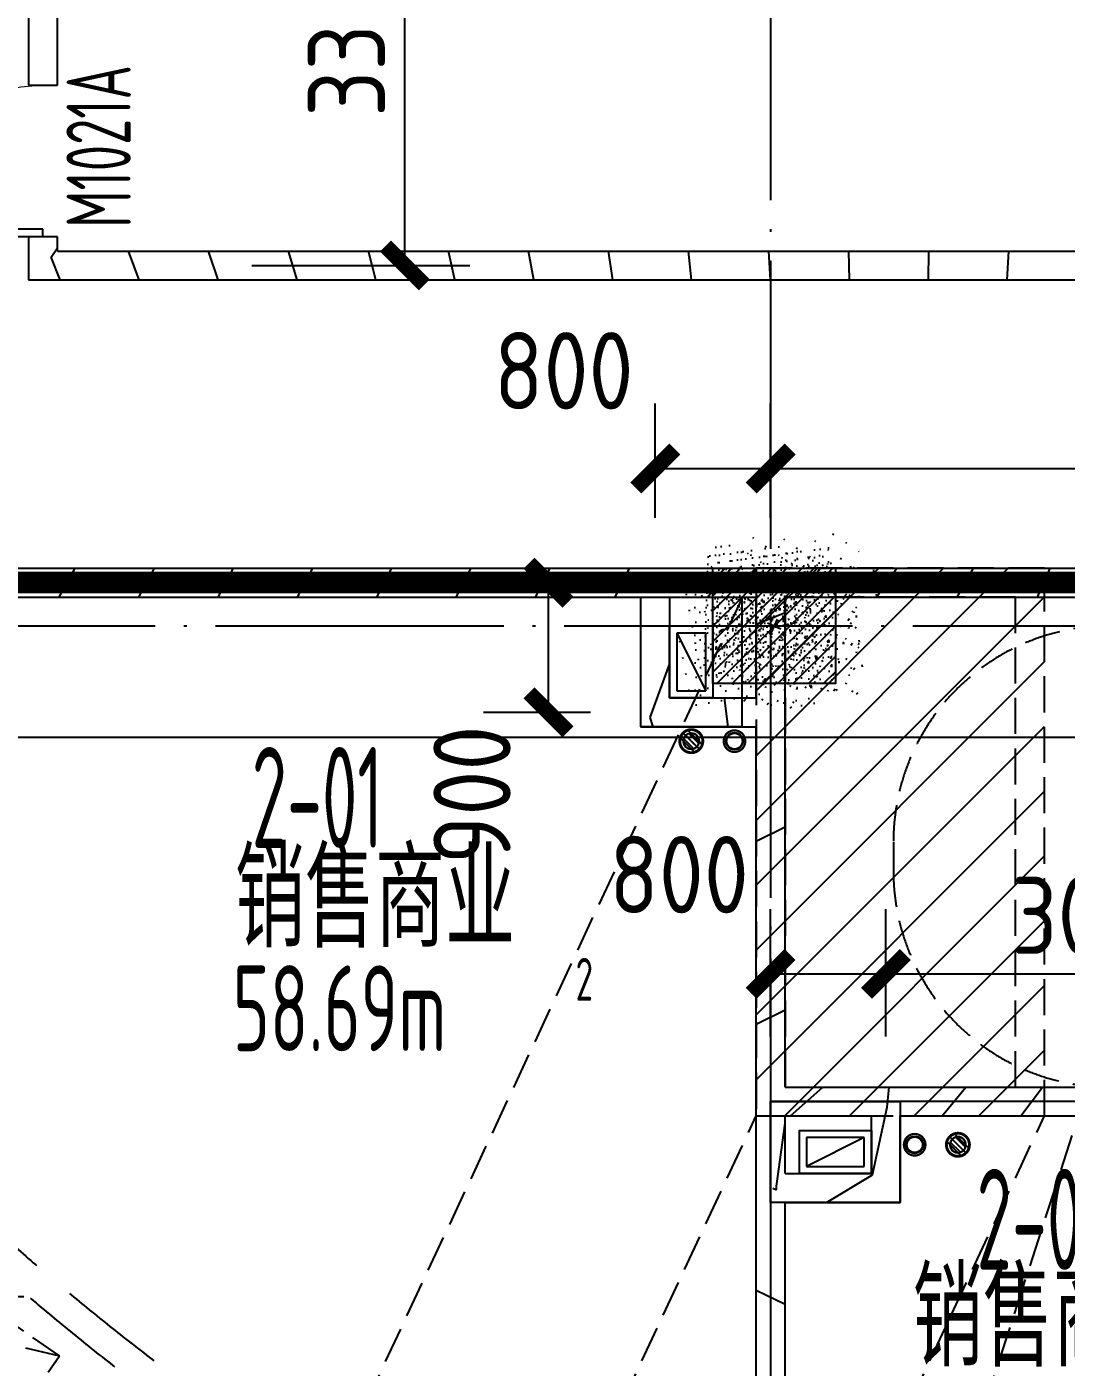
# Model space of a CAD drawing. Header units: inches. Extents: x 0 to 1813292486, y 0 to 3473589894.
# Drawn here: x 600426974 to 600434187, y 3473230675 to 3473239974 of the extents above; entities that cross this region are included whole.
import ezdxf
from ezdxf.enums import TextEntityAlignment as Align
from ezdxf.xclip import XClip

# ---------------------------------------------------------------- set-up
doc = ezdxf.new("R2010")
doc.units = ezdxf.units.IN
doc.header["$LTSCALE"] = 1000
doc.header["$MEASUREMENT"] = 0
doc.header["$XCLIPFRAME"] = 2
for name, pattern in [('AX-MALL-DIM-P02$0$DASH', [0.35, 0.25, -0.1]), ('AX-MALL-GIRD-200$0$DOTE', [2.4200000000000004, 2, -0.2, 0.02, -0.2]), ('AX-MALL-WALL-P02-QT$0$DASH', [0.35, 0.25, -0.1]), ('AX-MALL-WALL-P02-QT$0$DOTE', [2.4200000000000004, 2, -0.2, 0.02, -0.2]), ('PX-MALL-P02-LG$0$CONTINOUS', [0])]:
    doc.linetypes.add(name, pattern=pattern)
for name, color, linetype in [('A-Anno-Note', 241, 'Continuous'), ('AX-MALL-DIM-P02$0$A-Anno-Dims', 3, 'Continuous'), ('AX-MALL-DIM-P02$0$A-Detl-Patt', 8, 'Continuous'), ('AX-MALL-DIM-P02$0$A-Detl-Thin', 131, 'Continuous'), ('AX-MALL-GIRD-200$0$A-Grid', 222, 'AX-MALL-GIRD-200$0$DOTE'), ('AX-MALL-P02-200$0$A-Anno-Note', 241, 'Continuous'), ('AX-MALL-WALL-P02$0$A-Anno-Note', 241, 'Continuous'), ('AX-MALL-WALL-P02-QT$0$_T_S__T_ELEV_A-STRS', 7, 'Continuous'), ('AX-MALL-WALL-P02-QT$0$A-Anno-Dims', 3, 'Continuous'), ('AX-MALL-WALL-P02-QT$0$A-Curt', 151, 'Continuous'), ('AX-MALL-WALL-P02-QT$0$A-Detl-Patt', 8, 'Continuous'), ('AX-MALL-WALL-P02-QT$0$A-Detl-Thin', 131, 'Continuous'), ('AX-MALL-WALL-P02-QT$0$A-Fixt', 81, 'Continuous'), ('AX-MALL-WALL-P02-QT$0$A-Strs', 151, 'Continuous'), ('AX-MALL-WALL-P02-QT$0$A-Wall', 2, 'Continuous'), ('AX-MALL-WALL-P02-QT$0$A-Wall-Patt', 13, 'Continuous'), ('AX-MALL-WALL-P02-QT$0$A-Wind', 4, 'Continuous'), ('AX-MALL-WORD-P02$0$A-Anno-Note', 241, 'Continuous'), ('AX-MALL-WORD-P02$0$A-Spac-Iden', 231, 'Continuous'), ('AX-MALL-WORD-P02$0$A-Wind-Iden', 11, 'Continuous'), ('AX-MALL-ZTKD-P02$0$A-Anno-Note', 241, 'Continuous'), ('MX-MALL-P02-LG$0$M-VT-DUCT-FLG', 40, 'Continuous'), ('MX-MALL-P02-LG$0$M-VT-DUCT-KED', 170, 'Continuous'), ('MX-MALL-P02-LG$0$M-VT-DUCT-SAD', 90, 'Continuous'), ('PX-MALL-P02-LG$0$P-Drain-Fldr', 4, 'Continuous'), ('PX-MALL-P02-LG$0$P-Drain-Fldr-ARCH', 161, 'Continuous'), ('PX-MALL-P02-LG$0$P-Drain-Fldr-W100', 4, 'Continuous'), ('PX-MALL-P02-LG$0$P-Drain-Fldr-W50', 4, 'Continuous'), ('PX-MALL-P02-LG$0$P-Pipe-Risr', 7, 'Continuous'), ('PX-MALL-P02-LG$0$P-Pipe-Risr-Arch', 6, 'Continuous'), ('PX-MALL-P02-LG$0$P-Pipe-Risr-W100', 6, 'Continuous'), ('PX-MALL-P02-LG$0$P-Pipe-Risr-W50', 6, 'Continuous'), ('PX-MALL-P02-LG$0$P-Sewr-Pipe', 123, 'PX-MALL-P02-LG$0$CONTINOUS'), ('SX-MALL-WALL-L-1F~2F$0$S-COLU', 30, 'Continuous'), ('SX-MALL-WALL-L-1F~2F$0$S-PATT-WALL', 83, 'Continuous'), ('SX-MALL-WALL-L-1F~2F$0$单形心', 4, 'Continuous')]:
    doc.layers.add(name, color=color, linetype=linetype)
doc.layers.add('MX-MALL-P02-LG$0$M-AUX-TO-ARCH', color=1, linetype='Continuous', plot=False)
doc.styles.add('AX-MALL-DIM-P02$0$_TCH_DIM_T3', font='gbenor.shx')
doc.styles.add('AX-MALL-WORD-P02$0$_TCH_SPACE', font='gbenor.shx', dxfattribs={"bigfont": 'gbcbig.shx'})
doc.styles.add('AX-MALL-WORD-P02$0$_TCH_WINDOW', font='gbenor.shx', dxfattribs={"bigfont": 'gbcbig.shx'})
doc.styles.add('AX-MALL-WORD-P02$0$STANDARD', font='gbenor.shx', dxfattribs={"bigfont": 'gbcbig.shx'})
doc.styles.add('PX-MALL-P02-LG$0$jzfz', font='gbenor.shx', dxfattribs={"bigfont": 'gbcbig.shx'})
doc.dimstyles.new('AX-MALL-DIM-P02$0$_TCH_ARCH&&180', dxfattribs={"dimtxt": 535.5, "dimasz": 270, "dimexe": 450, "dimexo": 450, "dimgap": 137.25, "dimtad": 1, "dimdec": 0, "dimzin": 0, "dimdsep": 46, "dimtxsty": 'AX-MALL-DIM-P02$0$_TCH_DIM_T3', "dimblk": 'AX-MALL-DIM-P02$0$_ArchTick', "dimcen": 0.09, "dimclrt": 7, "dimazin": 2, "dimtfac": 1, "dimtdec": 0, "dimtix": 1, "dimtmove": 2, "dimatfit": 3, "dimfxl": 500, "dimtolj": 1, "dimtzin": 0, "dimarcsym": 0})
doc.dimstyles.new('AX-MALL-DIM-P02$0$_TCH_ARCH&&200', dxfattribs={"dimtxt": 595, "dimasz": 300, "dimexe": 500, "dimexo": 500, "dimgap": 152.5, "dimtad": 1, "dimdec": 0, "dimzin": 0, "dimdsep": 46, "dimtxsty": 'AX-MALL-DIM-P02$0$_TCH_DIM_T3', "dimblk": 'AX-MALL-DIM-P02$0$_ArchTick', "dimcen": 0.09, "dimclrt": 7, "dimazin": 2, "dimtfac": 1, "dimtdec": 0, "dimtix": 1, "dimtmove": 2, "dimatfit": 3, "dimfxl": 500, "dimtolj": 1, "dimtzin": 0, "dimarcsym": 0})
pattern_1 = [(45, (0, 359.0227), (-353.55353201463, 353.55353201463), [])]

# ---------------------------------------------------------------- blocks, each defined once
blk = doc.blocks.new('AX-MALL-WORD-P02')
at = {"layer": 'AX-MALL-WORD-P02$0$A-Spac-Iden'}
blk.add_lwpolyline([(600249925.7203463, 3473137524.064565, 0.005338660415196332), (600250226.043616, 3473137280.765625, 0.001669357979828472), (600253059.350995, 3473135050.4765), (600255385.7399628, 3473141295.324082), (600251824.8050041, 3473142621.876842)], format="xyb", close=True, dxfattribs=at)
at = {"layer": 'AX-MALL-WORD-P02$0$A-Anno-Note', "style": 'AX-MALL-WORD-P02$0$STANDARD', "width": 0.6}
for s, p in [('2-01', (600249064.2157753, 3473145527.825514)), ('2-02', (600252757.2981956, 3473141028.956323))]:
    blk.add_text(s, height=700, rotation=339.5681613092015, dxfattribs=at).set_placement(p)
at = {"layer": 'AX-MALL-WORD-P02$0$A-Anno-Note', "style": 'AX-MALL-WORD-P02$0$STANDARD'}
for p in [(600248713.8143892, 3473144922.040205), (600252107.0234363, 3473140555.703621)]:
    blk.add_text('销售商业', height=675.177304964539, rotation=339.5681613092015, dxfattribs=at).set_placement(p)
at = {"layer": 'AX-MALL-WORD-P02$0$A-Spac-Iden', "style": 'AX-MALL-WORD-P02$0$_TCH_SPACE', "width": 0.7}
for s, height, p in [('58.69m', 595, (600248448.2638457, 3473144252.389675)), ('2', 297.5, (600250800.7161261, 3473143749.529587))]:
    blk.add_text(s, height=height, rotation=339.5681613091017, dxfattribs=at).set_placement(p)
at = {"layer": 'AX-MALL-WORD-P02$0$A-Wind-Iden', "style": 'AX-MALL-WORD-P02$0$_TCH_WINDOW', "width": 0.7}
blk.add_text('M1021A', height=446.25, rotation=69.56816126929714, dxfattribs=at).set_placement((600249779.3629451, 3473149852.0535))
blk = doc.blocks.new('AX-MALL-GIRD-200')
at = {"layer": 'AX-MALL-GIRD-200$0$A-Grid'}
for p, q in [((600276670.8627876, 3473209317.449277), (600237941.3238384, 3473105353.722196)), ((600226689.7942976, 3473155506.95292), (600584585.7983962, 3473022180.189638))]:
    blk.add_line(p, q, dxfattribs=at)
blk = doc.blocks.new('AX-MALL-WALL-P02-QT$0$JB-AC(O)-Hide')
for p, q in [((-225, 174.9999999999709), (-450, 174.9999999999709)), ((-450, 174.9999999999709), (-450, 37.4999999999709)), ((-450, 174.9999999999709), (-225, 87.4999999999709)), ((150, 174.9999999999709), (-150, 174.9999999999709)), ((450, 174.9999999999709), (225.0000000000582, 174.9999999999709)), ((225.0000000000582, 87.5), (450, 174.9999999999709)), ((450, 37.4999999999709), (450, 174.9999999999709)), ((-150, 58.33333333331393), (0, -2.91038304567337e-11)), ((-150, -58.33333333337214), (0, 0)), ((0, -2.91038304567337e-11), (150, 58.33333333331393)), ((0, 0), (150, -58.33333333337214)), ((-450, -37.5000000000291), (-450, -175.0000000000291)), ((-450, -175.0000000000291), (-225, -87.5000000000291)), ((225.0000000000582, -87.50000000005821), (450, -175.0000000000291)), ((450, -175.0000000000291), (450, -37.5000000000291)), ((-450, -175.0000000000291), (-225, -175.0000000000291)), ((-150, -175.0000000000291), (150, -175.0000000000291)), ((225.0000000000582, -175.0000000000291), (450, -175.0000000000291))]:
    blk.add_line(p, q)
blk = doc.blocks.new('SX-MALL-WALL-L-1F~2F$0$BANWANG_XINGXIN')
at = {"color": 0}
for points in [[(0.7071067811865476, 0.7071067811865475), (-0.7071067811865477, -0.7071067811865475)], [(-0.7071067811865475, 0.7071067811865476), (0.7071067811865474, -0.7071067811865477)]]:
    blk.add_lwpolyline(points, dxfattribs=at)
blk = doc.blocks.new('SX-MALL-WALL-L-1F~2F')
at = {"layer": 'SX-MALL-WALL-L-1F~2F$0$S-PATT-WALL'}
h = blk.add_hatch(dxfattribs=at)
h.set_pattern_fill('钢筋混凝土', color=256, scale=15, pattern_type=2)
h.set_pattern_definition([(24.56816131876918, (600332895.3703448, 3473133870.135345), (-31.18316060756021, 68.21004687377882), []), (29.56816131876925, (600332895.3703448, 3473133870.135345), (97.53445422577846, -46.37920049590846), [11.24999999999975, -123.749999999998]), (334.5681613187692, (600332895.3703448, 3473133870.135345), (19.8843977583576, 112.9961142864107), [8.999999999999755, -98.99999999999804]), (80.01956131876923, (600332903.4982159, 3473133866.270413), (117.4189029535321, 66.61682170576017), [9.5610285, -105.1713168]), (25.75236131876918, (600332905.8431298, 3473133898.247989), (141.3476152674957, -79.15081590010527), [16.87499999999999, -185.6249999999999]), (76.20376131876925, (600332917.6220934, 3473133891.652081), (182.3878362713222, 87.98253900728308), [14.3415432, -157.75695]), (330.7523613187692, (600332905.8431298, 3473133898.247989), (182.3877676118969, 87.98268144025063), [13.5, -148.4999999999999]), (0.5681613187692685, (600332917.2812557, 3473133885.983436), (62.82047321120105, -87.84980446922418), [11.25, -123.75]), (305.5681613187692, (600332917.2812557, 3473133885.983436), (72.17288940056437, 89.18848105901375), [8.999999999999998, -98.99999999999999]), (51.01956131876926, (600332922.5162905, 3473133878.662616), (134.9933625470349, 1.33857134020591), [9.5610285, -105.1713168]), (17.06816131876921, (600332895.3703448, 3473133870.135345), (19.14085714793764, 46.1558949392409), [0.7499999999999999, -97.79999999999998, 0.7499999999999999, -100.5, 0.7499999999999999, -99.37499999999999]), (347.0681613187692, (600332895.3703448, 3473133870.135345), (57.63084699394109, 41.66442757030211), [0.7499999999999999, -57.29999999999999, 0.7499999999999999, -95.54999999999998, 0.7499999999999999, -37.87499999999999]), (307.0681613187692, (600332864.0247462, 3473133881.8125), (73.85474001336533, -31.12342331039777), [0.7499999999999848, -37.49999999999903, 0.7499999999999848, -116.9999999999981, 0.7499999999999848, -155.2499999999961]), (297.0681613187692, (600332849.9684241, 3473133887.048892), (87.2164167648191, -16.46683781742514), [0.7499999999999999, -48.74999999999999, 0.7499999999999999, -77.69999999999997, 0.7499999999999999, -110.25])])
h.paths.add_polyline_path([(600252741.6132224, 3473146228.740119), (600253538.1381475, 3473145932.011212), (600253258.8638834, 3473145182.340698), (600252462.3389586, 3473145479.069605)])
at = {"layer": 'SX-MALL-WALL-L-1F~2F$0$S-COLU'}
blk.add_lwpolyline([(600252741.6132224, 3473146228.740119), (600253538.1381475, 3473145932.011212), (600253258.8638834, 3473145182.340698), (600252462.3389586, 3473145479.069605)], close=True, dxfattribs=at)
at = {"layer": 'SX-MALL-WALL-L-1F~2F$0$单形心', "xscale": 50, "yscale": 50, "zscale": 50}
blk.add_blockref('SX-MALL-WALL-L-1F~2F$0$BANWANG_XINGXIN', (600253000.238553, 3473145705.540409), dxfattribs=at)
blk = doc.blocks.new('SX-MALL-WALL-L-2F~3F')
ref = blk.add_blockref('SX-MALL-WALL-L-1F~2F', (0, 0))
XClip(ref).set_block_clipping_path([(600349769.7341375, 3473074679.418533), (600357001.7302529, 3473071985.287766), (600356499.8725733, 3473070638.124951), (600359302.5086629, 3473069594.060767), (600362345.1765132, 3473077761.653201), (600381551.4312518, 3473070606.759726), (600391553.7259278, 3473066880.611454), (600387749.827644, 3473056669.608357), (600391632.1759799, 3473055223.319679), (600395635.5522461, 3473065969.791956), (600406982.2408491, 3473061742.817497), (600403058.8006672, 3473051210.921831), (600412723.2437257, 3473047610.6332), (600445093.3740637, 3473134503.466942), (600393055.2444371, 3473153889.197227), (600387463.4997383, 3473138878.984498), (600380158.3525343, 3473141600.366193), (600382830.751978, 3473148774.027779), (600388210.8522022, 3473146769.782572), (600390696.2253517, 3473153441.399696), (600277474.697425, 3473195619.741203), (600273446.9822528, 3473184807.934726), (600257129.111771, 3473190886.82031), (600241575.9633431, 3473149136.690594), (600258197.8999482, 3473142944.531458), (600255239.7303221, 3473135003.762026), (600263182.3271956, 3473132044.911624), (600260741.6763649, 3473125493.34496), (600269350.4970673, 3473122286.306632), (600271511.1407766, 3473128086.235537), (600286270.1853781, 3473122588.058336), (600284109.5416689, 3473116788.129431), (600282580.7823727, 3473112684.400902), (600291840.7574171, 3473109234.788475), (600290827.7957876, 3473106515.642598), (600293360.405141, 3473105572.171298), (600294731.2544166, 3473109252.0137), (600323175.4764534, 3473098655.706329), (600321336.3302773, 3473093718.790065), (600344750.773286, 3473084996.222976), (600341987.4689643, 3473077578.540671), (600344583.6790427, 3473076611.376234), (600346015.5062013, 3473080454.904757), (600351201.5612961, 3473078522.947055)])
blk = doc.blocks.new('SX-MALL-WALL-2F~3F')
blk.add_blockref('SX-MALL-WALL-L-2F~3F', (0, 0))
blk = doc.blocks.new('MX-MALL-P02-LG$0$YHJJ-P02')
at = {"layer": 'MX-MALL-P02-LG$0$M-AUX-TO-ARCH', "elevation": 2999.999999999999}
for points in [[(-162409.7091121674, -40099.99998855591), (-161709.7091119289, -40099.99998617172), (-161709.7091116905, -40999.99998807907), (-162409.7091114521, -40999.99998855591)], [(-162209.7091108561, -40299.9999871254), (-161909.7091127634, -40299.99998760223), (-161909.7091118097, -40799.99998950958), (-162209.7091106176, -40799.99998664856)]]:
    blk.add_lwpolyline(points, close=True, dxfattribs=at)
at = {"layer": 'MX-MALL-P02-LG$0$M-AUX-TO-ARCH'}
for points in [[(-160609.7095406055, -43599.99945211411), (-160609.7095428705, -44299.99945545197), (-161509.7095422745, -44299.99945497513), (-161509.7095419168, -43599.99945449829)], [(-160809.1236095428, -43799.99945497513), (-160809.1236103773, -44099.99945449829), (-161309.1236106157, -44099.99945449829), (-161309.1236099005, -43799.99945688248)]]:
    blk.add_lwpolyline(points, close=True, dxfattribs=at)
at = {"layer": 'MX-MALL-P02-LG$0$M-VT-DUCT-FLG'}
for p, q in [((-162159.7091119678, -40349.99998714481), (-161959.7091118901, -40749.99998710599)), ((-160859.123610738, -43849.99945544587), (-161259.1236107319, -44049.99945545806))]:
    blk.add_line(p, q, dxfattribs=at)
at = {"layer": 'MX-MALL-P02-LG$0$M-VT-DUCT-KED'}
for p, q in [((-162159.7091119678, -40349.99998714481), (-162159.7091118901, -40749.99998714481)), ((-161959.7091119678, -40349.99998710599), (-162159.7091119678, -40349.99998714481)), ((-161959.7091118901, -40749.99998710599), (-161959.7091119678, -40349.99998710599)), ((-162159.7091118901, -40749.99998714481), (-161959.7091118901, -40749.99998710599)), ((-160859.123610738, -43849.99945544587), (-161259.123610738, -43849.99945545806)), ((-161259.123610738, -43849.99945545806), (-161259.1236107319, -44049.99945545806)), ((-160859.1236107319, -44049.99945544587), (-160859.123610738, -43849.99945544587)), ((-161259.1236107319, -44049.99945545806), (-160859.1236107319, -44049.99945544587))]:
    blk.add_line(p, q, dxfattribs=at)
blk = doc.blocks.new('MX-MALL-P02-LG')
at = {"layer": 'MX-MALL-P02-LG$0$M-VT-DUCT-SAD', "rotation": 339.5681613187875}
blk.add_blockref('MX-MALL-P02-LG$0$YHJJ-P02', (600418393.5374048, 3473127097.242905), dxfattribs=at)
blk = doc.blocks.new('AX-MALL-WALL-P02-QT$0$$DorLib2D$00000001')
for p, q in [((0.45, 0.9750000000000001), (0.5000000000000002, 0.9750000000000001)), ((0.45, 0), (0.45, 0.9750000000000001)), ((0.5, 0), (0.5, 0.9750000000000001)), ((0.5, 0), (0.45, 0))]:
    blk.add_line(p, q)
at = {"lineweight": 13}
blk.add_arc((0.475, 0), 0.975, 91.4692835813538, 180, dxfattribs=at)
blk = doc.blocks.new('AX-MALL-WALL-P02-QT')
at = {"layer": 'AX-MALL-WALL-P02-QT$0$A-Detl-Patt', "linetype": 'AX-MALL-WALL-P02-QT$0$DASH'}
h = blk.add_hatch(dxfattribs=at)
h.set_pattern_fill('ANSI31', color=5, scale=199.9999999999999, angle=-3.81666561775622e-14)
h.set_pattern_definition([(24.56816130921802, (600185298.4270635, 3473279938.045598), (-132.0087131905358, 288.7558651210028), [])])
h.paths.add_polyline_path([(600251696.1943456, 3473142563.074542), (600253570.370636, 3473141864.888879), (600254896.923396, 3473145425.823836), (600253022.7471056, 3473146124.009498)])
at = {"layer": 'AX-MALL-WALL-P02-QT$0$A-Wall-Patt'}
h = blk.add_hatch(dxfattribs=at)
h.set_pattern_fill('普通砖', color=256, scale=200, style=0)
h.set_pattern_definition(pattern_1)
h.paths.add_polyline_path([(600250193.0004576, 3473152994.061468), (600249459.9055113, 3473151026.176361), (600249647.3231406, 3473150956.357795), (600250345.5088037, 3473152830.534087), (600250317.9455438, 3473152947.515757)])
h = blk.add_hatch(dxfattribs=at)
h.set_pattern_fill('普通砖', color=256, scale=200, style=0)
h.set_pattern_definition(pattern_1)
h.paths.add_polyline_path([(600249245.8663839, 3473149878.706426), (600249280.7756671, 3473149972.41524), (600249093.3580378, 3473150042.233807), (600248988.6301883, 3473149761.107363)])
h = blk.add_hatch(dxfattribs=at)
h.set_pattern_fill('普通砖', color=256, scale=200, style=0)
h.set_pattern_definition(pattern_1)
h.paths.add_polyline_path([(600249245.8663839, 3473149878.706426), (600248988.6301883, 3473149761.107363), (600267121.2858288, 3473143006.161069), (600267167.8315398, 3473143131.106155), (600267097.3955805, 3473143228.487982)])
h = blk.add_hatch(dxfattribs=at)
h.set_pattern_fill('普通砖', color=256, scale=200, style=0)
h.set_pattern_definition(pattern_1)
h.paths.add_polyline_path([(600243665.2624885, 3473149609.947094), (600243479.6462018, 3473149465.667514), (600252203.250584, 3473146215.868905), (600252320.2322541, 3473146243.432165), (600252366.7779652, 3473146368.377251)])
h = blk.add_hatch(dxfattribs=at)
h.set_pattern_fill('普通砖', color=256, scale=200, style=0)
h.set_pattern_definition(pattern_1)
h.paths.add_polyline_path([(600252320.2322541, 3473146243.432165), (600252390.6682135, 3473146146.050338), (600252952.9211015, 3473145936.594639), (600253069.9027716, 3473145964.157899), (600253116.4484824, 3473146089.102985), (600252366.7779652, 3473146368.377251)])
h = blk.add_hatch(dxfattribs=at)
h.set_pattern_fill('普通砖', color=256, scale=200, style=0)
h.set_pattern_definition(pattern_1)
h.paths.add_polyline_path([(600251889.0670356, 3473145372.489573), (600252146.3032314, 3473145490.088635), (600252390.6682135, 3473146146.050338), (600252320.2322541, 3473146243.432165), (600252203.250584, 3473146215.868905)])
h = blk.add_hatch(dxfattribs=at)
h.set_pattern_fill('普通砖', color=256, scale=200, style=0)
h.set_pattern_definition(pattern_1)
h.paths.add_polyline_path([(600253069.9027716, 3473145964.157899), (600253140.3387309, 3473145866.776073), (600259840.5189801, 3473143370.762326), (600259957.5006502, 3473143398.325586), (600260004.046361, 3473143523.270672), (600253116.4484824, 3473146089.102985)])
h = blk.add_hatch(dxfattribs=at)
h.set_pattern_fill('普通砖', color=256, scale=200, style=0)
h.set_pattern_definition(pattern_1)
h.paths.add_polyline_path([(600252736.1193794, 3473145163.651267), (600252861.0644656, 3473145117.105556), (600253140.3387309, 3473145866.776073), (600253069.9027716, 3473145964.157899), (600252952.9211015, 3473145936.594639), (600252708.5561193, 3473145280.632936)])
h = blk.add_hatch(dxfattribs=at)
h.set_pattern_fill('普通砖', color=256, scale=200, style=0)
h.set_pattern_definition(pattern_1)
h.paths.add_polyline_path([(600252146.3032314, 3473145490.088635), (600251889.0670356, 3473145372.489573), (600252638.7375531, 3473145093.215307), (600252736.1193794, 3473145163.651267), (600252708.5561193, 3473145280.632936)])
h = blk.add_hatch(dxfattribs=at)
h.set_pattern_fill('普通砖', color=256, scale=200, style=0)
h.set_pattern_definition(pattern_1)
h.paths.add_polyline_path([(600251856.0412766, 3473142610.240414), (600251953.4231029, 3473142680.676373), (600252861.0644655, 3473145117.105556), (600252736.1193794, 3473145163.651267), (600252638.7375531, 3473145093.215307), (600251731.0961905, 3473142656.786125)])
h = blk.add_hatch(dxfattribs=at)
h.set_pattern_fill('普通砖', color=256, scale=200, style=0)
h.set_pattern_definition(pattern_1)
h.paths.add_polyline_path([(600251646.5855776, 3473142047.987526), (600251743.967404, 3473142118.423485), (600251883.6045367, 3473142493.258744), (600251856.0412766, 3473142610.240414), (600251731.0961903, 3473142656.786125), (600251521.6404914, 3473142094.533237)])
h = blk.add_hatch(dxfattribs=at)
h.set_pattern_fill('普通砖', color=256, scale=200, style=0)
h.set_pattern_definition(pattern_1)
h.paths.add_polyline_path([(600251856.0412766, 3473142610.240414), (600251883.6045367, 3473142493.258744), (600252445.8574246, 3473142283.803045), (600252562.8390948, 3473142311.366305), (600252609.3848057, 3473142436.311391), (600251953.4231029, 3473142680.676373)])
h = blk.add_hatch(dxfattribs=at)
h.set_pattern_fill('普通砖', color=256, scale=200, style=0)
h.set_pattern_definition(pattern_1)
h.paths.add_polyline_path([(600252562.8390948, 3473142311.366305), (600252633.2750541, 3473142213.984479), (600255257.1218654, 3473141236.52455), (600255374.1035355, 3473141264.087811), (600255420.6492463, 3473141389.032897), (600252609.3848057, 3473142436.311391)])
h = blk.add_hatch(dxfattribs=at)
h.set_pattern_fill('普通砖', color=256, scale=200, style=0)
h.set_pattern_definition(pattern_1)
h.paths.add_polyline_path([(600252306.220292, 3473141908.967786), (600252423.8193551, 3473141651.731591), (600252633.2750541, 3473142213.984479), (600252562.8390948, 3473142311.366305), (600252445.8574246, 3473142283.803045)])
h = blk.add_hatch(dxfattribs=at)
h.set_pattern_fill('普通砖', color=256, scale=200, style=0)
h.set_pattern_definition(pattern_1)
h.paths.add_polyline_path([(600249966.1337013, 3473137664.111537), (600250081.2188549, 3473137655.020588), (600251674.1488376, 3473141931.005856), (600251646.5855776, 3473142047.987526), (600251521.6404915, 3473142094.533237), (600249918.4087718, 3473137790.894477)])
h = blk.add_hatch(dxfattribs=at)
h.set_pattern_fill('普通砖', color=256, scale=200, style=0)
h.set_pattern_definition(pattern_1)
h.paths.add_polyline_path([(600251646.5855776, 3473142047.987526), (600251674.1488376, 3473141931.005856), (600252423.8193551, 3473141651.731591), (600252306.220292, 3473141908.967786), (600251743.967404, 3473142118.423485)])
at = {"layer": 'AX-MALL-WALL-P02-QT$0$_T_S__T_ELEV_A-STRS', "linetype": 'AX-MALL-WALL-P02-QT$0$DOTE', "const_width": 150}
blk.add_lwpolyline([(600234247.8536268, 3473153011.494684), (600262405.5662599, 3473142521.920496)], dxfattribs=at)
at = {"layer": 'AX-MALL-WALL-P02-QT$0$A-Anno-Dims', "color": 5}
blk.add_lwpolyline([(600257149.343696, 3473143359.525392, 0, 0, 0), (600254169.4033891, 3473144469.640597, 0, 0, 0), (600253575.9455752, 3473142876.590747, 0, 0, 0), (600256293.501201, 3473141864.221536, 0, 120, 0), (600255871.811535, 3473142021.31331, 0, 0, 0)], format="xyseb", dxfattribs=at)
at = {"layer": 'AX-MALL-WALL-P02-QT$0$A-Curt'}
for centre, radius, start, end in [((600261468.8148897, 3473151465.620018), 18100.00000279017, 186.3438286460459, 214.6004474731105), ((600261468.8148894, 3473151465.620018), 18033.33333603127, 186.450761297105, 214.5910763186526), ((600261468.8148885, 3473151465.620018), 17966.66666845726, 186.5585899171758, 214.5816355565228), ((600261468.8148884, 3473151465.620018), 17900.00000160057, 186.6673263396428, 214.5721243958543)]:
    blk.add_arc(centre, radius, start, end, dxfattribs=at)
at = {"layer": 'AX-MALL-WALL-P02-QT$0$A-Detl-Patt', "linetype": 'AX-MALL-WALL-P02-QT$0$DASH'}
for p, q in [((600238710.1116921, 3473132046.062653), (600253022.7471056, 3473146124.009498)), ((600237383.558932, 3473128485.127697), (600251696.1943455, 3473142563.074542)), ((600239257.7352226, 3473127786.942034), (600253570.3706361, 3473141864.88888))]:
    blk.add_line(p, q, dxfattribs=at)
at = {"layer": 'AX-MALL-WALL-P02-QT$0$A-Detl-Patt', "color": 5, "linetype": 'AX-MALL-WALL-P02-QT$0$DASH'}
for p, q in [((600253140.3461666, 3473145866.773303), (600251953.4305393, 3473142680.673604)), ((600254639.6872015, 3473145308.224772), (600253140.3461666, 3473145866.773303)), ((600253452.7715741, 3473142122.125074), (600254639.6872015, 3473145308.224772)), ((600251953.4305393, 3473142680.673604), (600253452.7715741, 3473142122.125074))]:
    blk.add_line(p, q, dxfattribs=at)
for points in [[(600251696.1943456, 3473142563.074542), (600253570.370636, 3473141864.888879), (600254896.923396, 3473145425.823836), (600253022.7471056, 3473146124.009498)], [(600251953.4305413, 3473142680.673604), (600253452.771573, 3473142122.125075), (600254639.6872003, 3473145308.224773), (600253140.3461686, 3473145866.773303)]]:
    blk.add_lwpolyline(points, close=True, dxfattribs=at)
at = {"layer": 'AX-MALL-WALL-P02-QT$0$A-Detl-Thin', "linetype": 'AX-MALL-WALL-P02-QT$0$DASH', "ltscale": 3}
for points in [[(600250216.0466578, 3473138589.859577, -0.1799309696671188), (600244537.2139215, 3473149071.692554, -0.177116122327401)], [(600250290.7566752, 3473138790.407422, -0.1771161223271004), (600244750.8062439, 3473148992.123115)]]:
    blk.add_lwpolyline(points, format="xyb", dxfattribs=at)
at = {"layer": 'AX-MALL-WALL-P02-QT$0$A-Strs', "color": 5, "linetype": 'AX-MALL-WALL-P02-QT$0$DASH'}
blk.add_lwpolyline([(600255180.9450717, 3473144893.163241, 0.4142243839893411), (600253251.6219144, 3473144011.189077), (600253181.8034936, 3473143823.771837, 0.4142243552546902), (600254063.8482687, 3473141894.481075)], format="xyb", dxfattribs=at)
at = {"layer": 'AX-MALL-WALL-P02-QT$0$A-Wall'}
for p, q in [((600250193.0004576, 3473152994.061468), (600249459.9055113, 3473151026.176361)), ((600249647.3231406, 3473150956.357795), (600250345.5088037, 3473152830.534087)), ((600249459.9055113, 3473151026.176361), (600249647.3231406, 3473150956.357795)), ((600249093.3580378, 3473150042.233807), (600248988.6301883, 3473149761.107363)), ((600249280.7756671, 3473149972.41524), (600249093.3580378, 3473150042.233807)), ((600249245.8663839, 3473149878.706426), (600249280.7756671, 3473149972.41524)), ((600249245.8663839, 3473149878.706426), (600267097.3955805, 3473143228.487982)), ((600248988.6301883, 3473149761.107363), (600267121.2858288, 3473143006.161069)), ((600243665.2624885, 3473149609.947094), (600252366.7779652, 3473146368.377251)), ((600243479.6462018, 3473149465.667514), (600252203.250584, 3473146215.868905)), ((600252366.7779652, 3473146368.377251), (600253116.4484824, 3473146089.102985)), ((600251889.0670356, 3473145372.489573), (600252203.250584, 3473146215.868905)), ((600252146.3032314, 3473145490.088635), (600252390.6682135, 3473146146.050338)), ((600252390.6682135, 3473146146.050338), (600252952.9211015, 3473145936.594639)), ((600253116.4484824, 3473146089.102985), (600260004.046361, 3473143523.270672)), ((600252708.5561193, 3473145280.632936), (600252952.9211015, 3473145936.594639)), ((600252861.0644656, 3473145117.105556), (600253140.3387309, 3473145866.776073)), ((600253140.3387309, 3473145866.776073), (600259840.5189801, 3473143370.762326)), ((600252146.3032314, 3473145490.088635), (600252708.5561193, 3473145280.632936)), ((600251889.0670356, 3473145372.489573), (600252638.7375531, 3473145093.215307)), ((600251731.0961905, 3473142656.786125), (600252638.7375531, 3473145093.215307)), ((600251953.4231029, 3473142680.676373), (600252861.0644655, 3473145117.105556)), ((600251521.6404914, 3473142094.533237), (600251731.0961903, 3473142656.786125)), ((600251953.4231029, 3473142680.676373), (600252609.3848057, 3473142436.311391)), ((600251743.967404, 3473142118.423485), (600251883.6045367, 3473142493.258744)), ((600251883.6045367, 3473142493.258744), (600252445.8574246, 3473142283.803045)), ((600252609.3848057, 3473142436.311391), (600255420.6492463, 3473141389.032897)), ((600252306.220292, 3473141908.967786), (600252445.8574246, 3473142283.803045)), ((600252423.8193551, 3473141651.731591), (600252633.2750541, 3473142213.984479)), ((600252633.2750541, 3473142213.984479), (600255257.1218654, 3473141236.52455)), ((600249918.4087718, 3473137790.894477), (600251521.6404915, 3473142094.533237)), ((600251743.967404, 3473142118.423485), (600252306.220292, 3473141908.967786)), ((600250081.2188549, 3473137655.020588), (600251674.1488376, 3473141931.005856)), ((600251674.1488376, 3473141931.005856), (600252423.8193551, 3473141651.731591))]:
    blk.add_line(p, q, dxfattribs=at)
at = {"layer": 'AX-MALL-WALL-P02-QT$0$A-Detl-Thin'}
for name in ['MX-MALL-P02-LG', 'SX-MALL-WALL-2F~3F']:
    blk.add_blockref(name, (0, 0), dxfattribs=at)
at = {"layer": 'AX-MALL-WALL-P02-QT$0$A-Fixt', "rotation": 304.8108314266096}
blk.add_blockref('AX-MALL-WALL-P02-QT$0$JB-AC(O)-Hide', (600246182.4052361, 3473142960.452716), dxfattribs=at)
at = {"layer": 'AX-MALL-WALL-P02-QT$0$A-Wind'}
blk.add_blockref('AX-MALL-GIRD-200', (0, 0), dxfattribs=at)
at = {"layer": 'AX-MALL-WALL-P02-QT$0$A-Wind', "xscale": -1050, "yscale": 1050, "zscale": 200, "rotation": 69.56816130362908}
blk.add_blockref('AX-MALL-WALL-P02-QT$0$$DorLib2D$00000001', (600249370.3405893, 3473150499.295801), dxfattribs=at)
blk = doc.blocks.new('AX-MALL-WALL-P02')
at = {"layer": 'AX-MALL-WALL-P02$0$A-Anno-Note'}
blk.add_blockref('AX-MALL-WORD-P02', (0, 0), dxfattribs=at)
blk.add_blockref('AX-MALL-WALL-P02-QT', (0, 0), dxfattribs=at)
blk = doc.blocks.new('PX-MALL-P02-LG$0$A$C5A9C1854')
at = {"layer": 'PX-MALL-P02-LG$0$P-Drain-Fldr-W50', "ltscale": 0.7}
for p, q in [((16.81565596797736, -52.36634142627008), (-52.36634142621187, 16.81565596791916)), ((38.89087296527578, -38.89087296521757), (-38.89087296527578, 38.89087296521757)), ((52.36634142632829, -16.81565596791916), (-16.81565596786095, 52.36634142627008))]:
    blk.add_line(p, q, dxfattribs=at)
at = {"layer": 'PX-MALL-P02-LG$0$P-Drain-Fldr-W50', "ltscale": 0.7, "const_width": 13.75}
blk.add_lwpolyline([(-54.99999999994179, 0, 1), (55.00000000005821, 0, 1)], format="xyb", close=True, dxfattribs=at)
blk = doc.blocks.new('PX-MALL-P02-LG$0$A$C7D2520B3')
at = {"layer": 'PX-MALL-P02-LG$0$P-Drain-Fldr', "ltscale": 0.7}
for p, q in [((25.22348395196605, -78.54951213940512), (-78.54951213931781, 25.22348395187873)), ((58.33630944791366, -58.33630944788456), (-58.33630944791366, 58.33630944788456)), ((78.54951213949244, -25.22348395187873), (-25.22348395179142, 78.54951213940512))]:
    blk.add_line(p, q, dxfattribs=at)
at = {"layer": 'PX-MALL-P02-LG$0$P-Drain-Fldr', "ltscale": 0.7, "const_width": 20}
blk.add_lwpolyline([(5.820766091346741e-11, -80, 1), (5.820766091346741e-11, 80, 1)], format="xyb", close=True, dxfattribs=at)
blk = doc.blocks.new('PX-MALL-P02-LG$0$A$C2257314B')
at = {"layer": 'PX-MALL-P02-LG$0$P-Drain-Fldr-ARCH', "ltscale": 0.7}
for p, q in [((16.81565596797736, -52.36634142627008), (-52.36634142621187, 16.81565596791916)), ((38.89087296527578, -38.89087296521757), (-38.89087296527578, 38.89087296521757)), ((52.36634142632829, -16.81565596791916), (-16.81565596786095, 52.36634142627008))]:
    blk.add_line(p, q, dxfattribs=at)
for start, end in [(0, 180), (180, 0)]:
    blk.add_arc((5.820766091346741e-11, -1.77635683940025e-15), 55, start, end, dxfattribs=at)
blk = doc.blocks.new('PX-MALL-P02-LG$0$P-Drain-Fldr')
blk.add_blockref('PX-MALL-P02-LG$0$A$C2257314B', (0, 0))
at = {"layer": 'PX-MALL-P02-LG$0$P-Drain-Fldr-W100'}
blk.add_blockref('PX-MALL-P02-LG$0$A$C7D2520B3', (0, 0), dxfattribs=at)
at = {"layer": 'PX-MALL-P02-LG$0$P-Drain-Fldr-W50'}
blk.add_blockref('PX-MALL-P02-LG$0$A$C5A9C1854', (0, 0), dxfattribs=at)
blk = doc.blocks.new('PX-MALL-P02-LG$0$P-Risr')
at = {"layer": 'PX-MALL-P02-LG$0$P-Pipe-Risr-W50'}
h = blk.add_hatch(color=0, dxfattribs=at)
edge = h.paths.add_edge_path()
edge.add_ellipse((0, 0), major_axis=(47.05795628796547, 47.05795628796547), ratio=0.9999999999999695, start_angle=225.0000000000009, end_angle=405.0000000000009, ccw=False)
edge.add_ellipse((0, 0), major_axis=(47.05795628796764, 47.05795628796764), ratio=0.9999999999998785, start_angle=133.9675974886221, end_angle=225.0000000000035, ccw=False)
edge.add_line((-66.53919663240958, 1.199087783927098), (-54.4367953546693, 1.199087783927098))
edge.add_ellipse((0, 0), major_axis=(-38.50196423560672, 38.50196423560672), ratio=0.9999999999999859, start_angle=43.73814098242129, end_angle=134.9999999999996)
edge.add_ellipse((0, 0), major_axis=(38.50196423561096, 38.50196423561096), ratio=0.9999999999998216, start_angle=225.0000000000051, end_angle=405.0000000000051)
edge.add_ellipse((0, 0), major_axis=(38.50196423560679, 38.50196423560679), ratio=0.9999999999999831, start_angle=45.00000000000048, end_angle=133.7381409824204)
edge.add_line((-54.43679535467527, 1.199087783927098), (-66.53919663241555, 1.199087783927098))
edge.add_ellipse((0, 0), major_axis=(-47.05795628796762, 47.05795628796762), ratio=0.9999999999998742, start_angle=-45.00000000000358, end_angle=43.967597488629224, ccw=False)
at = {"layer": 'PX-MALL-P02-LG$0$P-Pipe-Risr-Arch', "ltscale": 0.7}
blk.add_circle((0, 0), 59.29000000000001, dxfattribs=at)
at = {"layer": 'PX-MALL-P02-LG$0$P-Pipe-Risr-W100', "color": 0, "const_width": 15}
blk.add_lwpolyline([(-75, 0, 1), (75, 0, 1)], format="xyb", close=True, dxfattribs=at)
at = {"layer": 'PX-MALL-P02-LG$0$P-Pipe-Risr-W50'}
blk.add_circle((0, 0), 54.45000000000001, dxfattribs=at)
at = {"layer": 'PX-MALL-P02-LG$0$P-Pipe-Risr', "style": 'PX-MALL-P02-LG$0$jzfz', "width": 0.6, "flags": 1}
for tag, p in [('SYS-MARK', (0.3310501334344735, -45.65933377496549)), ('RANGE', (0.3337570973526454, -45.67887874227017))]:
    blk.add_attdef(tag, text='', height=0.015625, dxfattribs=at).set_placement(p, align=Align.MIDDLE)
blk = doc.blocks.new('PX-MALL-P02-LG')
at = {"layer": 'PX-MALL-P02-LG$0$P-Drain-Fldr', "rotation": 339.5681613098035}
for p in [(600252181.5894746, 3473145156.802834), (600252938.2917327, 3473141886.929684)]:
    blk.add_blockref('PX-MALL-P02-LG$0$P-Drain-Fldr', p, dxfattribs=at)
at = {"layer": 'PX-MALL-P02-LG$0$P-Sewr-Pipe', "ltscale": 0.7, "rotation": 249.5681613098035}
for p in [(600252462.7159184, 3473145052.074984), (600252657.1653017, 3473141991.657567)]:
    blk.add_blockref('PX-MALL-P02-LG$0$P-Risr', p, dxfattribs=at)
blk = doc.blocks.new('AX-MALL-ZTKD-P02')
at = {"layer": 'AX-MALL-ZTKD-P02$0$A-Anno-Note'}
blk.add_blockref('AX-MALL-GIRD-200', (0, 0), dxfattribs=at)
blk = doc.blocks.new('AX-MALL-DIM-P02$0$_ArchTick')
at = {"color": 0, "linetype": 'ByBlock', "const_width": 0.4}
blk.add_lwpolyline([(-0.5, -0.5), (0.5, 0.5)], dxfattribs=at)
blk = doc.blocks.new('*D500')
at = {"layer": 'AX-MALL-DIM-P02$0$A-Anno-Dims', "color": 0, "lineweight": -2, "transparency": 16777216}
for p, q in [((600251645.4932637, 3473152452.965278), (600253062.4265585, 3473151925.116048)), ((600251471.2759068, 3473148942.962533), (600252640.7368925, 3473152082.207822)), ((600250476.0322781, 3473149313.719988), (600251892.9655728, 3473148785.870759))]:
    blk.add_line(p, q, dxfattribs=at)
at = {"layer": 'AX-MALL-DIM-P02$0$A-Anno-Dims', "color": 0, "lineweight": -2, "transparency": 16777216, "xscale": 270, "yscale": 270, "zscale": 270}
for p, rotation in [((600252640.7368925, 3473152082.207822), 69.56816130081984), ((600251471.2759068, 3473148942.962533), 249.5681613008198)]:
    blk.add_blockref('AX-MALL-DIM-P02$0$_ArchTick', p, dxfattribs=dict(at, rotation=rotation))
at = {"layer": 'AX-MALL-DIM-P02$0$A-Anno-Dims', "color": 7, "transparency": 16777216, "insert": (600251676.4857, 3473150653.967774), "char_height": 535.5, "attachment_point": 5, "rotation": 69.56816130081982, "style": 'AX-MALL-DIM-P02$0$_TCH_DIM_T3'}
blk.add_mtext('\\A1;3350', dxfattribs=at)
blk = doc.blocks.new('*D535')
at = {"layer": 'AX-MALL-DIM-P02$0$A-Anno-Dims', "color": 0, "lineweight": -2, "transparency": 16777216}
for p, q in [((600252488.9604537, 3473146696.358099), (600252765.4023514, 3473147438.425544)), ((600253238.630972, 3473146417.083834), (600253515.0728694, 3473147159.151279)), ((600252608.3105772, 3473147016.735878), (600253357.9810952, 3473146737.461613))]:
    blk.add_line(p, q, dxfattribs=at)
at = {"layer": 'AX-MALL-DIM-P02$0$A-Anno-Dims', "color": 0, "lineweight": -2, "transparency": 16777216, "xscale": 270, "yscale": 270, "zscale": 270}
for p, rotation in [((600252608.3105772, 3473147016.735878), 159.5681613285804), ((600253357.9810952, 3473146737.461613), 339.5681613285804)]:
    blk.add_blockref('AX-MALL-DIM-P02$0$_ArchTick', p, dxfattribs=dict(at, rotation=rotation))
at = {"layer": 'AX-MALL-DIM-P02$0$A-Anno-Dims', "color": 7, "transparency": 16777216, "insert": (600252249.4715968, 3473147873.918318), "char_height": 535.5, "attachment_point": 5, "rotation": 339.5681613285804, "style": 'AX-MALL-DIM-P02$0$_TCH_DIM_T3'}
blk.add_mtext('\\A1;800', dxfattribs=at)
blk = doc.blocks.new('*D536')
at = {"layer": 'AX-MALL-DIM-P02$0$A-Anno-Dims', "color": 0, "lineweight": -2, "transparency": 16777216}
for p, q in [((600253238.6309721, 3473146417.083834), (600253515.0728695, 3473147159.151278)), ((600253357.9810953, 3473146737.461613), (600260245.5789745, 3473144171.629303)), ((600260126.2288511, 3473143851.251524), (600260402.6707487, 3473144593.318969))]:
    blk.add_line(p, q, dxfattribs=at)
at = {"layer": 'AX-MALL-DIM-P02$0$A-Anno-Dims', "color": 0, "lineweight": -2, "transparency": 16777216, "xscale": 270, "yscale": 270, "zscale": 270}
for p, rotation in [((600253357.9810953, 3473146737.461613), 159.5681613335659), ((600260245.5789745, 3473144171.629303), 339.5681613335659)]:
    blk.add_blockref('AX-MALL-DIM-P02$0$_ArchTick', p, dxfattribs=dict(at, rotation=rotation))
at = {"layer": 'AX-MALL-DIM-P02$0$A-Anno-Dims', "color": 7, "transparency": 16777216, "insert": (600256943.1626316, 3473145834.066157), "char_height": 535.5, "attachment_point": 5, "rotation": 339.5681613335659, "style": 'AX-MALL-DIM-P02$0$_TCH_DIM_T3'}
blk.add_mtext('\\A1;7350', dxfattribs=at)
blk = doc.blocks.new('*D543')
at = {"layer": 'AX-MALL-DIM-P02$0$A-Anno-Dims', "color": 0, "lineweight": -2, "transparency": 16777216}
for p, q in [((600251981.8964959, 3473143043.566613), (600252291.060989, 3473143873.474738)), ((600252731.5672007, 3473142764.292852), (600253040.7316937, 3473143594.200976)), ((600252133.9694983, 3473143451.784966), (600252883.640203, 3473143172.511205))]:
    blk.add_line(p, q, dxfattribs=at)
at = {"layer": 'AX-MALL-DIM-P02$0$A-Anno-Dims', "color": 0, "lineweight": -2, "transparency": 16777216, "xscale": 270, "yscale": 270, "zscale": 270}
for p, rotation in [((600252133.9694983, 3473143451.784966), 159.5681998225708), ((600252883.640203, 3473143172.511205), 339.5681998225708)]:
    blk.add_blockref('AX-MALL-DIM-P02$0$_ArchTick', p, dxfattribs=dict(at, rotation=rotation))
at = {"layer": 'AX-MALL-DIM-P02$0$A-Anno-Dims', "color": 7, "transparency": 16777216, "insert": (600251778.7658414, 3473144318.72722), "char_height": 535.5, "attachment_point": 5, "rotation": 339.5681998225708, "style": 'AX-MALL-DIM-P02$0$_TCH_DIM_T3'}
blk.add_mtext('\\A1;800', dxfattribs=at)
blk = doc.blocks.new('*D544')
at = {"layer": 'AX-MALL-DIM-P02$0$A-Anno-Dims', "color": 0, "lineweight": -2, "transparency": 16777216}
for p, q in [((600252731.567201, 3473142764.292852), (600253040.7316939, 3473143594.200977)), ((600252883.6402031, 3473143172.511205), (600255694.905008, 3473142125.234726)), ((600255542.8320059, 3473141717.016374), (600255851.9964987, 3473142546.924498))]:
    blk.add_line(p, q, dxfattribs=at)
at = {"layer": 'AX-MALL-DIM-P02$0$A-Anno-Dims', "color": 0, "lineweight": -2, "transparency": 16777216, "xscale": 270, "yscale": 270, "zscale": 270}
for p, rotation in [((600252883.6402031, 3473143172.511205), 159.5681998242528), ((600255694.905008, 3473142125.234726), 339.5681998242528)]:
    blk.add_blockref('AX-MALL-DIM-P02$0$_ArchTick', p, dxfattribs=dict(at, rotation=rotation))
at = {"layer": 'AX-MALL-DIM-P02$0$A-Anno-Dims', "color": 7, "transparency": 16777216, "insert": (600254430.6549474, 3473143028.39376), "char_height": 535.5, "attachment_point": 5, "rotation": 339.5681998242528, "style": 'AX-MALL-DIM-P02$0$_TCH_DIM_T3'}
blk.add_mtext('\\A1;3000', dxfattribs=at)
blk = doc.blocks.new('*D1552')
at = {"layer": 'AX-MALL-DIM-P02$0$A-Anno-Dims', "color": 0, "lineweight": -2, "transparency": 16777216}
for p, q in [((600251910.1790165, 3473146431.760212), (600251215.4069251, 3473146690.583203)), ((600251322.9130417, 3473145690.112094), (600251637.0965911, 3473146533.491429)), ((600251595.9954672, 3473145588.380877), (600250901.2233757, 3473145847.203868))]:
    blk.add_line(p, q, dxfattribs=at)
at = {"layer": 'AX-MALL-DIM-P02$0$A-Anno-Dims', "color": 0, "lineweight": -2, "transparency": 16777216, "xscale": 270, "yscale": 270, "zscale": 270}
for p, rotation in [((600251637.0965911, 3473146533.491429), 69.56816131555787), ((600251322.9130417, 3473145690.112094), 249.5681613155579)]:
    blk.add_blockref('AX-MALL-DIM-P02$0$_ArchTick', p, dxfattribs=dict(at, rotation=rotation))
at = {"layer": 'AX-MALL-DIM-P02$0$A-Anno-Dims', "color": 7, "transparency": 16777216, "insert": (600250625.6555909, 3473145339.512824), "char_height": 535.5, "attachment_point": 5, "rotation": 69.56816131555787, "style": 'AX-MALL-DIM-P02$0$_TCH_DIM_T3'}
blk.add_mtext('\\A1;900', dxfattribs=at)
blk = doc.blocks.new('*D1601')
at = {"layer": 'AX-MALL-DIM-P02$0$A-Anno-Dims', "color": 0, "lineweight": -2, "transparency": 16777216}
for p, q in [((600247226.2541536, 3473147856.519022), (600248120.2436345, 3473147523.481708)), ((600246027.3108908, 3473143337.596655), (600247651.699561, 3473147698.028124)), ((600245601.8654835, 3473143496.087554), (600246495.8549643, 3473143163.05024))]:
    blk.add_line(p, q, dxfattribs=at)
at = {"layer": 'AX-MALL-DIM-P02$0$A-Anno-Dims', "color": 0, "lineweight": -2, "transparency": 16777216, "xscale": 300, "yscale": 300, "zscale": 300}
for p, rotation in [((600247651.699561, 3473147698.028124), 69.56816131031461), ((600246027.3108908, 3473143337.596655), 249.5681613103146)]:
    blk.add_blockref('AX-MALL-DIM-P02$0$_ArchTick', p, dxfattribs=dict(at, rotation=rotation))
at = {"layer": 'AX-MALL-DIM-P02$0$A-Anno-Dims', "color": 7, "transparency": 16777216, "insert": (600246417.8155595, 3473145674.904164), "char_height": 595, "attachment_point": 5, "rotation": 69.56816131031461, "style": 'AX-MALL-DIM-P02$0$_TCH_DIM_T3'}
blk.add_mtext('\\A1;4653', dxfattribs=at)
blk = doc.blocks.new('AX-MALL-DIM-P02')
at = {"layer": 'AX-MALL-DIM-P02$0$A-Detl-Patt', "linetype": 'AX-MALL-DIM-P02$0$DASH'}
blk.add_line((600250288.1583741, 3473137359.134986), (600261468.8150907, 3473151465.619942), dxfattribs=at)
at = {"layer": 'AX-MALL-DIM-P02$0$A-Detl-Thin'}
blk.add_blockref('AX-MALL-ZTKD-P02', (-2.384185791015625e-06, 9.5367431640625e-07), dxfattribs=at)
at = {"layer": 'AX-MALL-DIM-P02$0$A-Anno-Dims'}
for p1, p2, distance, dimstyle, picture, middle in [((600250054.3426118, 3473149470.811762), (600251223.8035976, 3473152610.057051), -1512.0597776162037, 'AX-MALL-DIM-P02$0$_TCH_ARCH&&180', '*D500', (600251676.4857, 3473150653.967774)), ((600245133.32141, 3473143670.633969), (600246757.7100801, 3473148031.065437), -954.0078845145226, 'AX-MALL-DIM-P02$0$_TCH_ARCH&&200', '*D1601', (600246417.8155595, 3473145674.904164)), ((600253081.5391978, 3473145995.394167), (600259969.1370771, 3473143429.561858), 791.8864914037972, 'AX-MALL-DIM-P02$0$_TCH_ARCH&&180', '*D536', (600256943.1626316, 3473145834.066157)), ((600252574.4757102, 3473142342.603081), (600255385.7405149, 3473141295.326602), 885.6241742496167, 'AX-MALL-DIM-P02$0$_TCH_ARCH&&180', '*D544', (600254430.6549474, 3473143028.39376))]:
    dim = blk.add_aligned_dim(p1=p1, p2=p2, distance=distance, dimstyle=dimstyle, dxfattribs=at)
    dim.commit()
    dim.dimension.update_dxf_attribs({"geometry": picture, "text_midpoint": middle})
for base, p1, p2, angle, picture, middle in [((600253357.9810952, 3473146737.461613), (600252331.8686796, 3473146274.668433), (600253081.5391977, 3473145995.394167), 339.5681612645755, '*D535', (600252249.4715968, 3473147873.918318)), ((600251637.0965911, 3473146533.491429), (600252017.6851332, 3473145431.289104), (600252331.8686825, 3473146274.668438), 69.56816130496067, '*D1552', (600250625.6555909, 3473145339.512824)), ((600252883.640203, 3473143172.511205), (600251824.8050053, 3473142621.876842), (600252574.47571, 3473142342.603081), 339.5681998545733, '*D543', (600251778.7658414, 3473144318.72722))]:
    dim = blk.add_linear_dim(base=base, p1=p1, p2=p2, angle=angle, dimstyle='AX-MALL-DIM-P02$0$_TCH_ARCH&&180', dxfattribs=at)
    dim.commit()
    dim.dimension.update_dxf_attribs({"geometry": picture, "text_midpoint": middle, "dimtype": 129})
blk = doc.blocks.new('AX-MALL-P02-200')
at = {"layer": 'AX-MALL-P02-200$0$A-Anno-Note'}
blk.add_blockref('AX-MALL-WALL-P02', (0, 0), dxfattribs=at)
for name in ['AX-MALL-DIM-P02', 'PX-MALL-P02-LG']:
    blk.add_blockref(name, (0, 0), dxfattribs=at)

msp = doc.modelspace()

# ---------------------------------------------------------------- block references
at = {"layer": 'A-Anno-Note', "rotation": 20.43183869077545}
msp.add_blockref('AX-MALL-P02-200', (1250392458.527329, 9048125.682563305), dxfattribs=at)

doc.saveas('drawing.dxf')
